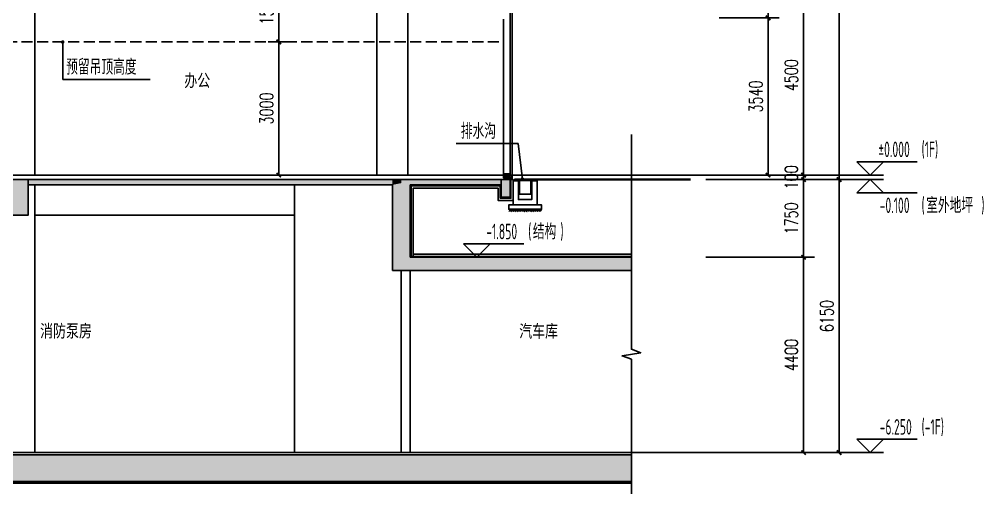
# Model space of a CAD drawing. Extents: x 1106790 to 1313746, y -134124 to 12249.
# Drawn here: x 1192984 to 1214699, y -118328 to -107778 of the extents above; entities that cross this region are included whole.
import ezdxf

# ---------------------------------------------------------------- set-up
doc = ezdxf.new("R2010")
doc.units = 0
doc.header["$LTSCALE"] = 1000
doc.header["$MEASUREMENT"] = 0
doc.linetypes.add('DASH', pattern=[0.35, 0.25, -0.1])
for name, color, linetype in [('01-标注_尺寸', 124, 'Continuous'), ('01-标注_标高', 200, 'Continuous'), ('01-标注_符号', 200, 'Continuous'), ('01-标注_轴线坐标', 132, 'Continuous'), ('02-TEXT_房间', 7, 'Continuous'), ('02-TEXT_标注', 130, 'Continuous'), ('05-填充_天正', 26, 'Continuous'), ('A-C_窗', 140, 'Continuous'), ('A-D_龙骨', 131, 'Continuous'), ('A-O_防水层', 222, 'Continuous'), ('A-SUR_保温', 222, 'Continuous'), ('A-SUR_吊顶', 40, 'Continuous'), ('A-SUR_看线', 231, 'Continuous'), ('A-SUR_面层', 191, 'Continuous'), ('A-TECH_结构', 21, 'Continuous'), ('A_STR-砌块墙', 121, 'Continuous'), ('A_STR-砼墙', 51, 'Continuous'), ('A_STR-砼柱', 51, 'Continuous'), ('D_铝板', 181, 'Continuous'), ('PUB_HATCH', 8, 'Continuous'), ('构造物', 145, 'Continuous')]:
    doc.layers.add(name, color=color, linetype=linetype)
doc.layers.add('04-不打印_辅助线', color=165, linetype='Continuous', plot=False)
doc.styles.add('_TCH_DIM', font='ROS1', dxfattribs={"width": 0.8, "bigfont": 'JD'})
doc.styles.add('_TCH_DIM_T3', font='SIMPLEX', dxfattribs={"width": 0.705882, "bigfont": 'GBCBIG'})
doc.styles.get("Standard").update_dxf_attribs({"font": 'STXIHEI.TTF', "width": 0.75})
doc.dimstyles.new('_TCH_ARCH&&100', dxfattribs={"dimtxt": 297.5, "dimasz": 100, "dimexe": 250, "dimexo": 300, "dimgap": 126.25, "dimtad": 1, "dimdec": 0, "dimzin": 0, "dimdsep": 46, "dimtxsty": '_TCH_DIM_T3', "dimblk": 'ARCHTICK', "dimcen": 0.09, "dimclrt": 7, "dimazin": 2, "dimtfac": 1, "dimtdec": 0, "dimtix": 1, "dimtmove": 2, "dimatfit": 3, "dimfxl": 0, "dimtolj": 1, "dimtzin": 0, "dimarcsym": 0})
pattern_1 = [(45, (4697.017, 670), (-17.96051, 17.96051), []), (45, (4714.977, 670), (-17.96051, 17.96051), [12.7, -6.35])]

# ---------------------------------------------------------------- blocks, each defined once
blk = doc.blocks.new('kyuhtr')
at = {"const_width": 20}
blk.add_lwpolyline([(50, 0), (0, 0)], dxfattribs=at)
blk.add_lwpolyline([(50, -30), (200, -30), (200, 30), (50, 30)], close=True)
blk = doc.blocks.new('dartt')
at = {"transparency": 33554641}
h = blk.add_hatch(dxfattribs=at)
h.set_pattern_fill('ANSI32', color=26)
h.set_pattern_definition([(45, (1294.211, 122.3605), (-3.367596, 3.367596), []), (45, (1296.4563, 122.3605), (-3.367596, 3.367596), [])])
edge = h.paths.add_edge_path()
edge.add_arc((0, 21), 4, 0, 90)
edge.add_line((0, 25), (0, 0))
edge.add_line((0, 0), (25, 0))
edge.add_arc((21, 0), 4, 0, 90)
edge.add_line((21, 4), (4, 4))
edge.add_line((4, 4), (4, 21))
blk.add_lwpolyline([(0, 25), (0, 0), (25, 0)])
blk.add_lwpolyline([(0, 25), (0, 25, -0.414214), (4, 21), (4, 4), (21, 4, -0.414214), (25, 0), (25, 0)], format="xyb")
blk = doc.blocks.new('$LinePat$素土夯实')
at = {"color": 0}
for p, q in [((0, -210), (210, 0)), ((120, -300), (420, 0)), ((420, 0), (608, -188)), ((495, -300), (795, 0)), ((615, 0), (705, -90)), ((210, -210), (300, -300)), ((315, -105), (502, -293)), ((705, -300), (795, -210))]:
    blk.add_line(p, q, dxfattribs=at)
blk = doc.blocks.new('drsrtg')
at = {"layer": '05-填充_天正'}
h = blk.add_hatch(dxfattribs=at)
h.set_pattern_fill('ANSI33', color=256, scale=8)
h.set_pattern_definition([(45, (4711.517, 670), (-17.96051, 17.96051), []), (45, (4729.477, 670), (-17.96051, 17.96051), [12.7, -6.35])])
h.paths.add_polyline_path([(-608, 580), (-608, 550), (-513, 550), (-513, 580)])
h = blk.add_hatch(dxfattribs=at)
h.set_pattern_fill('ANSI33', color=256, scale=8)
h.set_pattern_definition(pattern_1)
h.paths.add_polyline_path([(-448, 550), (-448, 580), (-498, 580), (-498, 550)])
h = blk.add_hatch(dxfattribs=at)
h.set_pattern_fill('ANSI33', color=256, scale=8)
h.set_pattern_definition(pattern_1)
h.paths.add_polyline_path([(-383, 550), (-383, 580), (-433, 580), (-433, 550)])
h = blk.add_hatch(dxfattribs=at)
h.set_pattern_fill('ANSI33', color=256, scale=8)
h.set_pattern_definition(pattern_1)
h.paths.add_polyline_path([(-318, 550), (-318, 580), (-368, 580), (-368, 550)])
h = blk.add_hatch(dxfattribs=at)
h.set_pattern_fill('ANSI33', color=256, scale=8)
h.set_pattern_definition(pattern_1)
h.paths.add_polyline_path([(-253, 550), (-253, 580), (-303, 580), (-303, 550)])
h = blk.add_hatch(dxfattribs=at)
h.set_pattern_fill('ANSI33', color=256, scale=8)
h.set_pattern_definition([(45, (4721.517, 670), (-17.96051, 17.96051), []), (45, (4739.477, 670), (-17.96051, 17.96051), [12.7, -6.35])])
h.paths.add_polyline_path([(-108, 550), (-108, 580), (-238, 580), (-238, 550)])
at = {"layer": '01-标注_符号'}
for p, q in [((-527, 1382), (-1923, 1382)), ((-433, 580), (-527, 1382))]:
    blk.add_line(p, q, dxfattribs=at)
at = {"layer": '01-标注_符号', "const_width": 40}
blk.add_lwpolyline([(-431, 560, 1), (-435, 600, 1)], format="xyb", close=True, dxfattribs=at)
at = {"layer": '05-填充_天正'}
blk.add_lwpolyline([(-500, 550), (-500, 240), (-240, 240), (-240, 550)], dxfattribs=at)
at = {"layer": 'A-SUR_面层'}
for p, q in [((-108, 580), (-608, 580)), ((-608, 550), (-608, 580)), ((-108, 550), (-608, 550)), ((-513, 550), (-513, 580)), ((-498, 550), (-498, 580)), ((-448, 550), (-448, 580)), ((-433, 550), (-433, 580)), ((-383, 550), (-383, 580)), ((-368, 550), (-368, 580)), ((-318, 550), (-318, 580)), ((-303, 550), (-303, 580)), ((-253, 550), (-253, 580)), ((-238, 550), (-238, 580)), ((-108, 550), (-108, 580))]:
    blk.add_line(p, q, dxfattribs=at)
at = {"layer": 'A_STR-砌块墙'}
for points in [[(-640, 540), (-520, 540), (-520, 120), (-220, 120), (-220, 540), (-100, 540), (-100, 0), (-640, 0), (-640, 540)], [(-100, 0), (-740, 0), (-740, -100), (0, -100), (0, 0), (-520, 0)]]:
    blk.add_lwpolyline(points, dxfattribs=at)
at = {"layer": 'A-SUR_看线', "xscale": -0.1861635220123852, "yscale": 0.1666666666666667, "zscale": 0.1666666666666667}
for p in [(-592, -100), (-444, -100), (-296, -100), (-148, -100), (0, -100)]:
    blk.add_blockref('$LinePat$素土夯实', p, dxfattribs=at)
at = {"layer": '构造物', "linetype": 'DASH', "ltscale": 0.2}
blk.add_blockref('dartt', (-620, 540), dxfattribs=at)
at = {"layer": '构造物', "linetype": 'DASH', "ltscale": 0.2, "xscale": -1}
blk.add_blockref('dartt', (-100, 540), dxfattribs=at)
at = {"layer": '02-TEXT_标注', "style": '_TCH_DIM', "width": 0.8}
blk.add_text('排水沟', height=347.3, dxfattribs=at).set_placement((-1818, 1487))
blk = doc.blocks.new('_ArchTick')
at = {"color": 0, "linetype": 'ByBlock', "const_width": 0.4}
blk.add_lwpolyline([(-0.5, -0.5), (0.5, 0.5)], dxfattribs=at)
blk = doc.blocks.new('*D107')
at = {"layer": '01-标注_轴线坐标', "color": 0, "lineweight": -2, "transparency": 16777216}
for p, q in [((1208443, -111388), (1211693, -111388)), ((1211443, -117538), (1211443, -111388)), ((1208443, -117538), (1211693, -117538))]:
    blk.add_line(p, q, dxfattribs=at)
at = {"layer": 'Defpoints', "color": 0, "transparency": 16777216}
for p in [(1208143, -111388), (1211443, -111388), (1208143, -117538)]:
    blk.add_point(p, dxfattribs=at)
at = {"layer": '01-标注_轴线坐标', "color": 0, "lineweight": -2, "transparency": 16777216, "xscale": 100, "yscale": 100, "zscale": 100}
for p, rotation in [((1211443, -111388), 90), ((1211443, -117538), 270)]:
    blk.add_blockref('_ArchTick', p, dxfattribs=dict(at, rotation=rotation))
at = {"layer": '01-标注_轴线坐标', "color": 7, "transparency": 16777216, "insert": (1211168, -114463), "char_height": 297.5, "attachment_point": 5, "rotation": 90, "style": '_TCH_DIM_T3'}
blk.add_mtext('\\A1;6150', dxfattribs=at)
blk = doc.blocks.new('*D108')
at = {"layer": '01-标注_轴线坐标', "color": 0, "lineweight": -2, "transparency": 16777216}
for p, q in [((1208443, -90488), (1211693, -90488)), ((1211443, -111388), (1211443, -90488)), ((1208443, -111388), (1211693, -111388))]:
    blk.add_line(p, q, dxfattribs=at)
at = {"layer": 'Defpoints', "color": 0, "transparency": 16777216}
for p in [(1208143, -90488), (1211443, -90488), (1208143, -111388)]:
    blk.add_point(p, dxfattribs=at)
at = {"layer": '01-标注_轴线坐标', "color": 0, "lineweight": -2, "transparency": 16777216, "xscale": 100, "yscale": 100, "zscale": 100}
for p, rotation in [((1211443, -90488), 90), ((1211443, -111388), 270)]:
    blk.add_blockref('_ArchTick', p, dxfattribs=dict(at, rotation=rotation))
at = {"layer": '01-标注_轴线坐标', "color": 7, "transparency": 16777216, "insert": (1211168, -100938), "char_height": 297.5, "attachment_point": 5, "rotation": 90, "style": '_TCH_DIM_T3'}
blk.add_mtext('\\A1;20900', dxfattribs=at)
blk = doc.blocks.new('*D109')
at = {"layer": '01-标注_轴线坐标', "color": 0, "lineweight": -2, "transparency": 16777216}
for p, q in [((1208443, -113138), (1210893, -113138)), ((1210643, -117538), (1210643, -113138)), ((1208443, -117538), (1210893, -117538))]:
    blk.add_line(p, q, dxfattribs=at)
at = {"layer": 'Defpoints', "color": 0, "transparency": 16777216}
for p in [(1208143, -113138), (1210643, -113138), (1208143, -117538)]:
    blk.add_point(p, dxfattribs=at)
at = {"layer": '01-标注_轴线坐标', "color": 0, "lineweight": -2, "transparency": 16777216, "xscale": 100, "yscale": 100, "zscale": 100}
for p, rotation in [((1210643, -113138), 90), ((1210643, -117538), 270)]:
    blk.add_blockref('_ArchTick', p, dxfattribs=dict(at, rotation=rotation))
at = {"layer": '01-标注_轴线坐标', "color": 7, "transparency": 16777216, "insert": (1210368, -115338), "char_height": 297.5, "attachment_point": 5, "rotation": 90, "style": '_TCH_DIM_T3'}
blk.add_mtext('\\A1;4400', dxfattribs=at)
blk = doc.blocks.new('*D110')
at = {"layer": '01-标注_轴线坐标', "color": 0, "lineweight": -2, "transparency": 16777216}
for p, q in [((1208443, -111388), (1210893, -111388)), ((1210643, -113138), (1210643, -111388)), ((1208443, -113138), (1210893, -113138))]:
    blk.add_line(p, q, dxfattribs=at)
at = {"layer": 'Defpoints', "color": 0, "transparency": 16777216}
for p in [(1208143, -111388), (1210643, -111388), (1208143, -113138)]:
    blk.add_point(p, dxfattribs=at)
at = {"layer": '01-标注_轴线坐标', "color": 0, "lineweight": -2, "transparency": 16777216, "xscale": 100, "yscale": 100, "zscale": 100}
for p, rotation in [((1210643, -111388), 90), ((1210643, -113138), 270)]:
    blk.add_blockref('_ArchTick', p, dxfattribs=dict(at, rotation=rotation))
at = {"layer": '01-标注_轴线坐标', "color": 7, "transparency": 16777216, "insert": (1210368, -112263), "char_height": 297.5, "attachment_point": 5, "rotation": 90, "style": '_TCH_DIM_T3'}
blk.add_mtext('\\A1;1750', dxfattribs=at)
blk = doc.blocks.new('*D111')
at = {"layer": '01-标注_轴线坐标', "color": 0, "lineweight": -2, "transparency": 16777216}
for p, q in [((1208443, -111288), (1210893, -111288)), ((1208443, -111388), (1210893, -111388)), ((1210643, -111288), (1210643, -111188)), ((1210643, -111388), (1210643, -111288)), ((1210643, -111388), (1210643, -111488))]:
    blk.add_line(p, q, dxfattribs=at)
at = {"layer": 'Defpoints', "color": 0, "transparency": 16777216}
for p in [(1208143, -111288), (1208143, -111388), (1210643, -111288)]:
    blk.add_point(p, dxfattribs=at)
at = {"layer": '01-标注_轴线坐标', "color": 0, "lineweight": -2, "transparency": 16777216, "xscale": 100, "yscale": 100, "zscale": 100}
for p, rotation in [((1210643, -111288), 270), ((1210643, -111388), 90)]:
    blk.add_blockref('_ArchTick', p, dxfattribs=dict(at, rotation=rotation))
at = {"layer": '01-标注_轴线坐标', "color": 7, "transparency": 16777216, "insert": (1210368, -111338), "char_height": 297.5, "attachment_point": 5, "rotation": 90, "style": '_TCH_DIM_T3'}
blk.add_mtext('\\A1;100', dxfattribs=at)
blk = doc.blocks.new('*D112')
at = {"layer": '01-标注_轴线坐标', "color": 0, "lineweight": -2, "transparency": 16777216}
for p, q in [((1208443, -106788), (1210893, -106788)), ((1210643, -111288), (1210643, -106788)), ((1208443, -111288), (1210893, -111288))]:
    blk.add_line(p, q, dxfattribs=at)
at = {"layer": 'Defpoints', "color": 0, "transparency": 16777216}
for p in [(1208143, -106788), (1210643, -106788), (1208143, -111288)]:
    blk.add_point(p, dxfattribs=at)
at = {"layer": '01-标注_轴线坐标', "color": 0, "lineweight": -2, "transparency": 16777216, "xscale": 100, "yscale": 100, "zscale": 100}
for p, rotation in [((1210643, -106788), 90), ((1210643, -111288), 270)]:
    blk.add_blockref('_ArchTick', p, dxfattribs=dict(at, rotation=rotation))
at = {"layer": '01-标注_轴线坐标', "color": 7, "transparency": 16777216, "insert": (1210368, -109038), "char_height": 297.5, "attachment_point": 5, "rotation": 90, "style": '_TCH_DIM_T3'}
blk.add_mtext('\\A1;4500', dxfattribs=at)
blk = doc.blocks.new('_FZH')
blk.add_lwpolyline([(-0.5, -0.5), (0.5, -0.5), (0.5, 0.5), (-0.5, 0.5)], close=True)
at = {"layer": 'PUB_HATCH'}
blk.add_solid([(-0.5, -0.5), (0.5, -0.5), (-0.5, 0.5), (0.5, 0.5)], dxfattribs=at)
blk = doc.blocks.new('*D196')
at = {"layer": '01-标注_尺寸', "color": 0, "lineweight": -2, "transparency": 16777216}
for p, q in [((1198591, -108288), (1199076, -108288)), ((1198826, -111288), (1198826, -108288)), ((1198591, -111288), (1199076, -111288))]:
    blk.add_line(p, q, dxfattribs=at)
at = {"layer": 'Defpoints', "color": 0, "transparency": 16777216}
for p in [(1198291, -108288), (1198826, -108288), (1198291, -111288)]:
    blk.add_point(p, dxfattribs=at)
at = {"layer": '01-标注_尺寸', "color": 0, "lineweight": -2, "transparency": 16777216, "xscale": 100, "yscale": 100, "zscale": 100}
for p, rotation in [((1198826, -108288), 90), ((1198826, -111288), 270)]:
    blk.add_blockref('_ArchTick', p, dxfattribs=dict(at, rotation=rotation))
at = {"layer": '01-标注_尺寸', "color": 7, "transparency": 16777216, "insert": (1198551, -109788), "char_height": 297.5, "attachment_point": 5, "rotation": 90, "style": '_TCH_DIM_T3'}
blk.add_mtext('\\A1;3000', dxfattribs=at)
blk = doc.blocks.new('*D197')
at = {"layer": '01-标注_尺寸', "color": 0, "lineweight": -2, "transparency": 16777216}
for p, q in [((1198591, -106788), (1199076, -106788)), ((1198826, -108288), (1198826, -106788)), ((1198591, -108288), (1199076, -108288))]:
    blk.add_line(p, q, dxfattribs=at)
at = {"layer": 'Defpoints', "color": 0, "transparency": 16777216}
for p in [(1198291, -106788), (1198826, -106788), (1198291, -108288)]:
    blk.add_point(p, dxfattribs=at)
at = {"layer": '01-标注_尺寸', "color": 0, "lineweight": -2, "transparency": 16777216, "xscale": 100, "yscale": 100, "zscale": 100}
for p, rotation in [((1198826, -106788), 90), ((1198826, -108288), 270)]:
    blk.add_blockref('_ArchTick', p, dxfattribs=dict(at, rotation=rotation))
at = {"layer": '01-标注_尺寸', "color": 7, "transparency": 16777216, "insert": (1198551, -107538), "char_height": 297.5, "attachment_point": 5, "rotation": 90, "style": '_TCH_DIM_T3'}
blk.add_mtext('\\A1;1500', dxfattribs=at)
blk = doc.blocks.new('*D227')
at = {"layer": '01-标注_尺寸', "color": 0, "lineweight": -2, "transparency": 16777216}
for p, q in [((1208743, -106818), (1210093, -106818)), ((1209843, -107748), (1209843, -106818)), ((1208743, -107748), (1210093, -107748))]:
    blk.add_line(p, q, dxfattribs=at)
at = {"layer": 'Defpoints', "color": 0, "transparency": 16777216}
for p in [(1208443, -106818), (1209843, -106818), (1208443, -107748)]:
    blk.add_point(p, dxfattribs=at)
at = {"layer": '01-标注_尺寸', "color": 0, "lineweight": -2, "transparency": 16777216, "xscale": 100, "yscale": 100, "zscale": 100}
for p, rotation in [((1209843, -106818), 90), ((1209843, -107748), 270)]:
    blk.add_blockref('_ArchTick', p, dxfattribs=dict(at, rotation=rotation))
at = {"layer": '01-标注_尺寸', "color": 7, "transparency": 16777216, "insert": (1209568, -107283), "char_height": 297.5, "attachment_point": 5, "rotation": 90, "style": '_TCH_DIM_T3'}
blk.add_mtext('\\A1;930', dxfattribs=at)
blk = doc.blocks.new('*D228')
at = {"layer": '01-标注_尺寸', "color": 0, "lineweight": -2, "transparency": 16777216}
for p, q in [((1208743, -107748), (1210093, -107748)), ((1209843, -111288), (1209843, -107748)), ((1208743, -111288), (1210093, -111288))]:
    blk.add_line(p, q, dxfattribs=at)
at = {"layer": 'Defpoints', "color": 0, "transparency": 16777216}
for p in [(1208443, -107748), (1209843, -107748), (1208443, -111288)]:
    blk.add_point(p, dxfattribs=at)
at = {"layer": '01-标注_尺寸', "color": 0, "lineweight": -2, "transparency": 16777216, "xscale": 100, "yscale": 100, "zscale": 100}
for p, rotation in [((1209843, -107748), 90), ((1209843, -111288), 270)]:
    blk.add_blockref('_ArchTick', p, dxfattribs=dict(at, rotation=rotation))
at = {"layer": '01-标注_尺寸', "color": 7, "transparency": 16777216, "insert": (1209568, -109518), "char_height": 297.5, "attachment_point": 5, "rotation": 90, "style": '_TCH_DIM_T3'}
blk.add_mtext('\\A1;3540', dxfattribs=at)

msp = doc.modelspace()

# ---------------------------------------------------------------- hatches: boundary and pattern name
at = {"layer": '05-填充_天正'}
for points in [[(1193184.5, -111388.5), (1193184.5, -111508.5), (1201384.5, -111508.5), (1201384.5, -111388.5)], [(1201384.5, -111388.5), (1201384.5, -111508.5), (1201584.5, -111468.5), (1201584.5, -111388.5)], [(1203834.5, -111508.5), (1203834.5, -111388.5), (1201584.5, -111388.5), (1201584.5, -111468.5), (1201784.5, -111508.5)], [(1201384.5, -113438.5), (1201784.5, -113138.5), (1201784.5, -111508.5), (1201584.5, -111468.5), (1201384.5, -111508.5)], [(1201784.5, -113138.5), (1201384.5, -113438.5), (1206767.5, -113438.5), (1206767.5, -113138.5)], [(1167834.5, -117588.5), (1167434.5, -118188.5), (1206767.5, -118188.5), (1206767.5, -117588.5)]]:
    msp.add_hatch(color=256, dxfattribs=at).paths.add_polyline_path(points)

# ---------------------------------------------------------------- linework, layer by layer
at = {"layer": '01-标注_标高'}
for p, q in [((1212143, -111288.5), (1211843, -110988.5)), ((1211843, -110988.5), (1213199.6, -110988.5)), ((1212143, -111288.5), (1212443, -110988.5)), ((1211443, -111288.5), (1212443, -111288.5)), ((1211443, -111388.5), (1212443, -111388.5)), ((1212143, -111388.5), (1211843, -111688.5)), ((1212143, -111388.5), (1212443, -111688.5)), ((1211843, -111688.5), (1213199.6, -111688.5)), ((1203286.2, -113138.5), (1202986.2, -112838.5)), ((1202986.2, -112838.5), (1204342.8, -112838.5)), ((1203286.2, -113138.5), (1203586.2, -112838.5)), ((1212143, -117538.5), (1211843, -117238.5)), ((1211843, -117238.5), (1213199.6, -117238.5)), ((1212143, -117538.5), (1212443, -117238.5)), ((1211443, -117538.5), (1212443, -117538.5))]:
    msp.add_line(p, q, dxfattribs=at)
at = {"layer": '01-标注_符号'}
for p, q in [((1193962, -108292), (1193962, -109132)), ((1193962, -109132), (1195928.5, -109132))]:
    msp.add_line(p, q, dxfattribs=at)
at = {"layer": '01-标注_符号', "const_width": 40}
msp.add_lwpolyline([(1193962, -108272, 1), (1193962, -108312, 1)], format="xyb", close=True, dxfattribs=at)
at = {"layer": '01-标注_符号'}
msp.add_lwpolyline([(1206767.5, -110374.6), (1206767.5, -115210.9), (1206977.5, -115287.3), (1206557.5, -115361.4), (1206767.5, -115435.9), (1206767.5, -120272.2)], dxfattribs=at)
at = {"layer": '04-不打印_辅助线'}
for p, q in [((1159676.9, -111288.5), (1212033.8, -111288.5)), ((1159676.9, -117538.5), (1212033.8, -117538.5))]:
    msp.add_line(p, q, dxfattribs=at)
at = {"layer": 'A-C_窗'}
for points in [[(1204034.5, -105948.5), (1204034.5, -111288.5)], [(1204084.5, -105918.5), (1204084.5, -111288.5)], [(1203884.5, -107778.5), (1203884.5, -111258.5)]]:
    msp.add_lwpolyline(points, dxfattribs=at)
at = {"layer": 'A-O_防水层'}
for p, q in [((1204034.5, -111388.5), (1204104.5, -111388.5)), ((1201854.5, -113068.5), (1206767.5, -113068.5))]:
    msp.add_line(p, q, dxfattribs=at)
for points in [[(1204054.5, -111388.5), (1204054.5, -111808.5), (1203814.5, -111808.5), (1203814.5, -111528.5), (1201804.5, -111528.5), (1201804.5, -113118.5), (1206767.5, -113118.5)], [(1201854.5, -113118.5), (1201854.5, -111578.5), (1203764.5, -111578.5), (1203764.5, -111858.5), (1204104.5, -111858.5), (1204104.5, -111388.5)], [(1184584.5, -118208.5), (1206767.5, -118208.5)], [(1206767.5, -118228.5), (1184584.5, -118228.5)]]:
    msp.add_lwpolyline(points, dxfattribs=at)
at = {"layer": 'A-SUR_保温'}
msp.add_line((1167834.5, -117538.5), (1206767.5, -117538.5), dxfattribs=at)
at = {"layer": 'A-SUR_吊顶', "linetype": 'DASH'}
msp.add_lwpolyline([(1203784.5, -108288.5), (1187184, -108288.5)], dxfattribs=at)
at = {"layer": 'A-SUR_看线'}
msp.add_lwpolyline([(1199184.5, -111508.5), (1199184.5, -117538.5)], dxfattribs=at)
at = {"layer": 'A-SUR_面层'}
msp.add_lwpolyline([(1203884.5, -111288.5), (1187184, -111288.5)], dxfattribs=at)
at = {"layer": 'A-TECH_结构'}
for points in [[(1193334.5, -107008.5), (1193334.5, -111288.5)], [(1201034.5, -107008.5), (1201034.5, -111288.5)], [(1201734.5, -107508.5), (1201734.5, -111288.5)], [(1193334.5, -111508.5), (1193334.5, -117538.5)], [(1199184.5, -112188.5), (1193334.5, -112188.5)]]:
    msp.add_lwpolyline(points, dxfattribs=at)
at = {"layer": 'A_STR-砌块墙', "const_width": 50}
msp.add_lwpolyline([(1204644.5, -111388.5), (1208099.9, -111388.5)], dxfattribs=at)
at = {"layer": 'A_STR-砌块墙'}
for points in [[(1201584.5, -113438.5), (1201584.5, -117538.5)], [(1201784.5, -113438.5), (1201784.5, -117538.5)]]:
    msp.add_lwpolyline(points, dxfattribs=at)
at = {"layer": 'A_STR-砼墙'}
for p, q in [((1193184.5, -111388.5), (1201384.5, -111388.5)), ((1201384.5, -111388.5), (1201584.5, -111388.5)), ((1201584.5, -111388.5), (1203834.5, -111388.5)), ((1193184.5, -111508.5), (1201384.5, -111508.5)), ((1201384.5, -111508.5), (1201384.5, -111508.5)), ((1201384.5, -113438.5), (1201384.5, -111508.5)), ((1201784.5, -113138.5), (1201784.5, -111508.5)), ((1201784.5, -111508.5), (1203834.5, -111508.5)), ((1201784.5, -113138.5), (1206767.5, -113138.5)), ((1206767.5, -113138.5), (1206767.5, -113438.5)), ((1201384.5, -113438.5), (1206767.5, -113438.5)), ((1167834.5, -117588.5), (1206767.5, -117588.5)), ((1167434.5, -118188.5), (1206767.5, -118188.5))]:
    msp.add_line(p, q, dxfattribs=at)
at = {"layer": 'D_铝板'}
msp.add_lwpolyline([(1204084.5, -111288.5), (1204084.5, -111368.5), (1203884.5, -111348.5), (1203884.5, -111328.4), (1204064.5, -111346.4), (1204064.5, -111288.5)], close=True, dxfattribs=at)

# ---------------------------------------------------------------- block references
msp.add_blockref('drsrtg', (1204744.5, -111958.5))
at = {"layer": 'A-D_龙骨', "xscale": -1}
msp.add_blockref('kyuhtr', (1204084.5, -111288.5), dxfattribs=at)
at = {"layer": 'A_STR-砼柱'}
for p, xscale, yscale, zscale in [((1192984.5, -111788.5), 400, 800, 800), ((1203934.5, -111588.5), 199.9999999783468, 399.9999999690044, 399.9999999690044)]:
    msp.add_blockref('_FZH', p, dxfattribs=dict(at, xscale=xscale, yscale=yscale, zscale=zscale))

# ---------------------------------------------------------------- texts
at = {"layer": '02-TEXT_房间', "width": 0.75}
for s, p in [('办公', (1196700.1, -109298.9)), ('消防泵房', (1193452.3, -114939)), ('汽车库', (1204239.6, -114944.3))]:
    msp.add_text(s, height=285.43, dxfattribs=at).set_placement(p)
at = {"layer": '02-TEXT_标注', "style": '_TCH_DIM'}
for s, height, width, p in [('预留吊顶高度', 347.29, 0.8, (1194041.5, -109027)), ('(1F)', 350, 0.64, (1213299.6, -110883.5)), ('%%P0.000', 350, 0.64, (1212325.9, -110883.5)), ('-0.100', 350, 0.64, (1212355.7, -112143.5)), ('(', 350, 0.64, (1213299.6, -112143.5)), ('室外地坪', 347.29, 0.8, (1213404.1, -112143.5)), (')', 350, 0.64, (1214645.7, -112143.5)), ('-1.850', 350, 0.64, (1203498.9, -112733.5)), ('(', 350, 0.64, (1204442.8, -112733.5)), ('结构', 347.29, 0.8, (1204547.3, -112733.5)), (')', 350, 0.64, (1205168.1, -112733.5)), ('-6.250', 350, 0.64, (1212355.7, -117133.5)), ('(-1F)', 350, 0.64, (1213299.6, -117133.5))]:
    msp.add_text(s, height=height, dxfattribs=dict(at, width=width)).set_placement(p)

# ---------------------------------------------------------------- dimensions: what is measured, and where the dimension line sits
at = {"layer": '01-标注_尺寸'}
for p1, p2, distance, picture, middle in [((1198291.5, -108288.5), (1198291.5, -106788.5), -534.7, '*D197', (1198551.2, -107538.5)), ((1208443, -107748.5), (1208443, -106818.5), -1400, '*D227', (1209568, -107283.5)), ((1208443, -111288.5), (1208443, -107748.5), -1400, '*D228', (1209568, -109518.5)), ((1198291.5, -111288.5), (1198291.5, -108288.5), -534.7, '*D196', (1198551.2, -109788.5))]:
    dim = msp.add_aligned_dim(p1=p1, p2=p2, distance=distance, dimstyle='_TCH_ARCH&&100', dxfattribs=at)
    dim.commit()
    dim.dimension.update_dxf_attribs({"geometry": picture, "text_midpoint": middle})
at = {"layer": '01-标注_轴线坐标'}
for p1, p2, distance, picture, middle in [((1208143, -111388.5), (1208143, -90488.5), -3300, '*D108', (1211168, -100938.5)), ((1208143, -111288.5), (1208143, -106788.5), -2500, '*D112', (1210368, -109038.5)), ((1208143, -111388.5), (1208143, -111288.5), -2500, '*D111', (1210368, -111338.5)), ((1208143, -117538.5), (1208143, -111388.5), -3300, '*D107', (1211168, -114463.5)), ((1208143, -113138.5), (1208143, -111388.5), -2500, '*D110', (1210368, -112263.5)), ((1208143, -117538.5), (1208143, -113138.5), -2500, '*D109', (1210368, -115338.5))]:
    dim = msp.add_aligned_dim(p1=p1, p2=p2, distance=distance, dimstyle='_TCH_ARCH&&100', dxfattribs=at)
    dim.commit()
    dim.dimension.update_dxf_attribs({"geometry": picture, "text_midpoint": middle})

doc.saveas('drawing.dxf')
